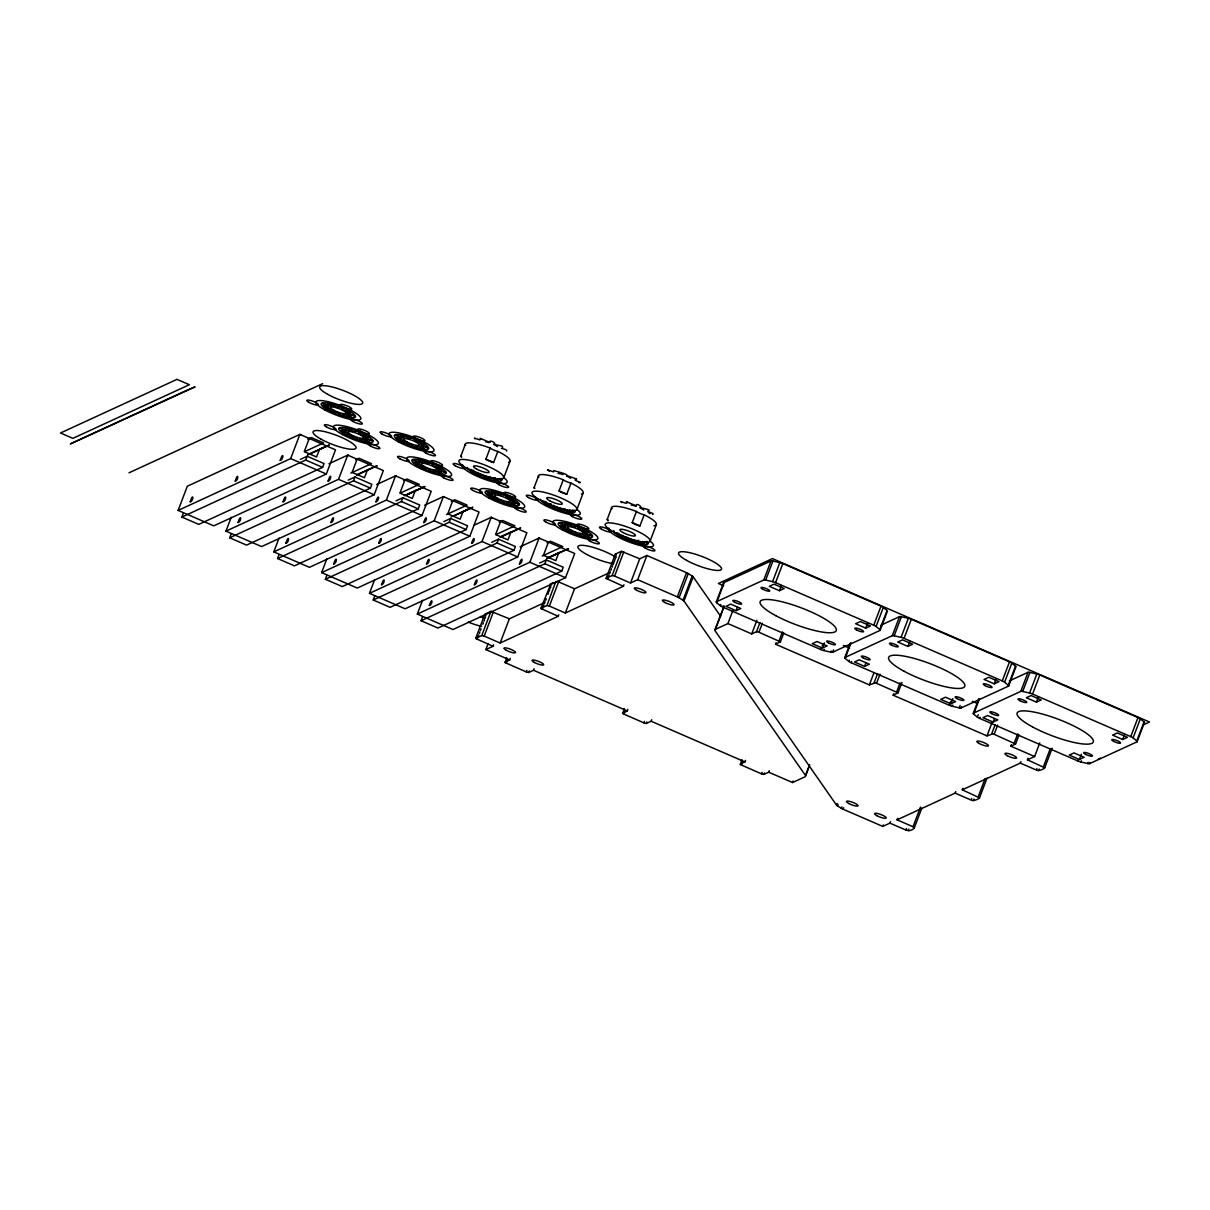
<?xml version="1.0" encoding="UTF-8"?>
<svg xmlns="http://www.w3.org/2000/svg" width="1210" height="1210" viewBox="0 0 1210 1210"><rect width="100%" height="100%" fill="white"/><g stroke="black" fill="none" stroke-linecap="round" stroke-linejoin="round"><path stroke-width="1.5" d="M714.974 629.639L724.064 606.134M490.005 442.225C488.507 439.018 497.461 443.405 493.937 444.07C495.858 445.613 504.056 445.159 502.619 447.503M623.967 584.763L623.392 586.275L606.059 578.395L615.33 554.089L621.411 551.306L639.742 558.778L646.881 555.496L686.524 572.678A4.174 0.907 20.8 0 1 688.263 573.57L692.211 576.02A4.174 0.907 20.8 0 1 693.164 576.807L720.691 616.344M987.012 778.151L979.54 797.813L962.283 789.828L962.857 788.315M893.751 693.708L893.177 695.221L986.982 735.877L993.077 733.82L1015.583 743.999L1019.032 734.924M1028.046 758.307L1027.472 759.819L1044.729 767.79L1052.201 748.128M178.127 510.408L187.323 486.208L299.883 434.39L335.533 449.833L326.337 474.033L213.777 525.851L178.127 510.408L290.687 458.59L299.883 434.39L300.821 434.798M300.367 459.377L307.143 456.246L324.038 463.566L322.586 467.378L198.758 524.384L181.878 517.063L183.33 513.252M328.969 463.763L347.724 455.126L383.358 470.569L374.177 494.769L261.602 546.587L225.968 531.145L231.216 517.305M348.193 480.113L354.984 476.982L371.863 484.302L370.426 488.114L246.598 545.12L229.718 537.8L231.171 533.988M309.261 438.459L304.255 451.632L316.612 456.987L319.576 449.197L326.927 446.112M181.878 517.063L305.707 460.057L307.143 456.246M376.613 484.575L395.564 475.863L431.199 491.305L422.003 515.505L309.442 567.324L273.808 551.881L279.056 538.042M396.033 500.849L402.824 497.718L419.704 505.039L418.252 508.85L294.438 565.856L277.559 558.536L278.996 554.724M225.968 531.145L338.528 479.326L347.724 455.126M357.101 459.18L352.095 472.369L364.452 477.723L367.416 469.934L377.187 465.759L356.723 475.167M229.718 537.8L353.532 480.793L354.984 476.982M424.634 505.22L443.389 496.584L479.039 512.042L469.843 536.242L357.283 588.06L321.633 572.617L326.897 558.778M443.873 521.586L450.664 518.455L467.544 525.775L466.092 529.587L342.279 586.578L325.384 579.272L326.836 575.461M273.808 551.881L386.368 500.063L395.564 475.863M404.942 479.916L399.935 493.105L412.292 498.459L415.242 490.67L425.028 486.496L406.273 495.117M277.559 558.536L401.372 501.53L402.824 497.718M473.987 525.261L491.23 517.32L526.879 532.778L517.683 556.978L405.123 608.796L369.474 593.339L374.722 579.514M491.714 542.307L498.49 539.191L515.384 546.512L513.932 550.323L390.104 607.314L373.224 600.009L374.676 596.197M321.633 572.617L434.208 520.799L443.389 496.584L444.327 496.992M461.57 457.35A24.018 5.203 20.8 0 1 460.889 456.004L465.124 444.856A24.018 5.203 20.8 0 1 490.126 448.048A6.262 1.361 20.8 0 0 497.839 451.39A24.018 5.203 20.8 0 1 508.745 462.175M452.782 500.653L447.776 513.827L460.118 519.181L463.082 511.406L470.433 508.306M325.384 579.272L449.212 522.266L450.664 518.455M520.118 546.784L539.07 538.057L574.72 553.514L565.524 577.714L452.948 629.533L417.314 614.075L422.562 600.251M539.554 563.043L546.33 559.928L563.21 567.248L561.773 571.059L437.944 628.05L421.065 620.73L422.517 616.918M497.839 451.39L493.604 462.538A6.262 1.361 20.8 0 1 485.891 459.195L490.126 448.048M503.708 477.889A24.018 5.203 20.8 0 0 472.233 460.904A24.018 5.203 20.8 0 0 468.013 468.92A24.018 5.203 20.8 0 0 503.708 477.889L510 461.312M369.474 593.339L482.034 541.52L491.23 517.32M500.607 521.389L495.601 534.563L507.958 539.917L510.923 532.143L520.693 527.953L501.212 536.892M373.224 600.009L497.053 543.003L498.49 539.191M493.574 644.794L492.999 646.306L475.666 638.472L484.862 614.181L486.087 615.119M534.23 488.265A24.018 5.203 20.8 0 1 534.049 487.721L538.284 476.574A24.018 5.203 20.8 0 1 563.285 479.765A6.262 1.361 20.8 0 0 570.999 483.108A24.018 5.203 20.8 0 1 581.375 494.013M477.058 639.394L478.782 634.857M479.357 633.344L479.931 631.832M480.506 630.319L481.081 628.807M482.805 624.269L483.38 622.757M483.955 621.244L484.529 619.732M485.104 618.219L485.679 616.707M475.742 638.32L481.761 635.553L490.958 611.352L509.349 618.809L544.409 602.671M558.778 614.786L558.203 616.298L500.154 643.009L484.197 636.097L493.393 611.897M510.257 658.406L509.682 659.919L485.845 649.588L488.144 643.538M417.314 614.075L529.874 562.257L539.07 538.057M500.154 643.009L509.349 618.809M570.999 483.108L566.764 494.255A6.262 1.361 20.8 0 1 559.05 490.912L563.285 479.765M548.448 542.125L543.441 555.299L555.798 560.654L558.763 552.864L568.534 548.69L547.343 558.415M534.079 668.737L533.504 670.249L528.725 672.457L526.456 671.973L505.145 662.626L506.612 657.59M506.204 663.201L507.353 660.176M421.065 620.73L544.878 563.739L546.33 559.928M576.867 509.607A24.018 5.203 20.8 0 0 545.392 492.606A24.018 5.203 20.8 0 0 541.173 500.637A24.018 5.203 20.8 0 0 576.867 509.607L583.159 493.014M558.203 616.298L540.87 608.464L550.883 583.764M542.246 609.386L543.971 604.849M544.545 603.336L545.12 601.824M545.695 600.311L546.27 598.799M547.994 594.246L548.569 592.734M549.143 591.221L549.718 589.709M550.293 588.196L550.868 586.684M540.946 608.312L546.965 605.529L555.783 581.511M623.392 586.275L565.342 613.001L549.4 606.089L558.596 581.889L557.099 581.39M526.274 671.898L526.849 670.385M528.725 672.457L529.299 670.945M565.342 613.001L574.538 588.801L609.613 572.648M608.025 520.935A24.018 5.203 20.8 0 1 607.208 519.423L611.443 508.276A24.018 5.203 20.8 0 1 636.445 511.482A6.262 1.361 20.8 0 0 644.159 514.825A24.018 5.203 20.8 0 1 653.914 525.821M607.45 579.363L609.174 574.826M609.749 573.313L610.324 571.801M610.899 570.288L611.473 568.776M612.048 567.263L612.623 565.751M613.198 564.238L616.072 556.676M606.134 578.289L612.154 575.521L621.35 551.321M644.159 514.825L639.924 525.972A6.262 1.361 20.8 0 1 632.21 522.629L636.445 511.482M646.881 555.496L637.7 579.696L630.546 582.993L614.604 576.081L623.8 551.881M630.546 582.993L639.742 558.778M650.027 541.309A24.018 5.203 20.8 0 0 618.552 524.323A24.018 5.203 20.8 0 0 614.332 532.339A24.018 5.203 20.8 0 0 650.027 541.309L656.319 524.732M651.706 719.723L651.131 721.236L646.337 723.429L644.068 722.945L622.772 713.613L624.239 708.576M623.831 714.172L624.98 711.147M622.515 713.114L627.294 710.905L627.869 709.393M809.52 764.917L805.497 775.504L683.968 601.007A4.174 0.907 20.8 0 0 683.015 600.22L679.067 597.77A4.174 0.907 20.8 0 0 677.328 596.878L686.524 572.678M679.067 597.77L688.263 573.57M683.015 600.22L692.211 576.02M683.968 601.007L693.164 576.807M643.902 722.884L644.476 721.372M646.337 723.429L646.911 721.916M716.32 601.839L723.565 582.781L771.027 560.926A4.174 0.907 20.8 0 1 772.918 561.032L779.83 562.605A4.174 0.907 20.8 0 1 782.809 563.603L881.001 606.165A4.174 0.907 20.8 0 1 883.315 607.465L887.036 610.49A4.174 0.907 20.8 0 1 887.338 611.337L880.093 630.395L832.631 652.25A4.174 0.907 20.8 0 1 830.741 652.145L823.844 650.572A4.174 0.907 20.8 0 1 820.849 649.573L722.657 607.012A4.174 0.907 20.8 0 1 720.343 605.711L716.622 602.671A4.174 0.907 20.8 0 1 716.32 601.839L763.797 579.983A4.174 0.907 20.8 0 1 765.688 580.089L772.585 581.662A4.174 0.907 20.8 0 1 775.565 582.66L873.756 625.222A4.174 0.907 20.8 0 1 876.085 626.523L879.791 629.548A4.174 0.907 20.8 0 1 880.093 630.395M716.622 602.671L723.867 583.628A4.174 0.907 20.8 0 1 723.565 582.781M720.343 605.711L720.797 604.516M722.657 607.012L723.111 605.817M724.17 606.422L714.974 630.622L836.503 805.104A4.174 0.907 20.8 0 0 837.471 805.89L841.404 808.356A4.174 0.907 20.8 0 0 843.143 809.233L882.786 826.415L889.925 823.133L890.5 821.62M715.14 629.457L727.906 623.573L733.078 609.961M736.103 610.672L740.822 608.494L730.689 604.108L725.97 606.286L736.103 610.672L737.419 607.208M763.797 579.983L771.027 560.926M765.688 580.089L772.918 561.032M727.906 623.573L751.728 633.904L756.9 620.291M772.585 581.662L779.83 562.605M751.728 633.904L756.507 631.696L759.956 622.621M775.565 582.66L782.809 563.603M893.177 695.221L898.017 692.801L875.45 682.833L869.355 684.89L775.549 644.234L780.389 641.814L758.957 632.255L762.406 623.18M779.437 590.722L784.156 588.544L774.037 584.158L769.303 586.336L779.437 590.722L781.403 585.519M775.549 644.234L776.124 642.722M779.028 640.952L782.477 631.877M780.344 642.026L783.793 632.951M769.318 770.694L768.743 772.207L763.964 774.415L761.695 773.931L740.399 764.584L741.866 759.547M741.458 765.159L742.607 762.134M740.142 764.085L744.921 761.892L745.496 760.379M761.529 773.856L762.103 772.343M763.964 774.415L764.538 772.903M820.849 649.573L821.303 648.379M822.21 646.004L822.664 644.809M822.392 648.076L827.111 645.898L816.992 641.512L812.258 643.69L822.392 648.076L824.358 642.873M823.844 650.572L824.282 649.377M830.741 652.145L831.194 650.95M832.631 652.25L833.539 649.861M768.743 772.207L792.565 782.537L793.14 781.025M880.88 625.207L899.529 616.631A4.174 0.907 20.8 0 1 901.42 616.737L908.332 618.295A4.174 0.907 20.8 0 1 911.311 619.293L1009.503 661.855A4.174 0.907 20.8 0 1 1011.817 663.156L1015.538 666.196A4.174 0.907 20.8 0 1 1015.84 667.043L1008.596 686.1L961.133 707.941A4.174 0.907 20.8 0 1 959.243 707.835L952.346 706.277A4.174 0.907 20.8 0 1 949.351 705.279L851.159 662.717A4.174 0.907 20.8 0 1 848.845 661.416L845.125 658.376A4.174 0.907 20.8 0 1 844.822 657.529L850.252 643.236M845.125 658.376L851.008 642.888M848.845 661.416L849.299 660.221M809.626 765.189L805.331 776.669L792.565 782.537M851.159 662.717L851.613 661.522M865.725 628.126L870.459 625.948L860.325 621.562L855.591 623.74L865.725 628.126L867.706 622.923M873.756 625.222L881.001 606.165M876.085 626.523L883.315 607.465M864.606 666.377L869.324 664.199L859.191 659.798L854.472 661.976L864.606 666.377L865.921 662.914M879.791 629.548L887.036 610.49M869.355 684.89L873.953 672.79M874.134 682.682L877.583 673.607M844.822 657.529L892.299 635.689L899.529 616.631M892.299 635.689A4.174 0.907 20.8 0 1 894.19 635.794L901.42 616.737M876.569 683.242L880.018 674.167M836.503 805.104L837.078 803.591M894.19 635.794L901.087 637.352L908.332 618.295M837.471 805.89L838.046 804.378M1008.596 686.1A4.174 0.907 20.8 0 0 1008.293 685.253L1004.587 682.213A4.174 0.907 20.8 0 0 1002.258 680.912L904.067 638.351L911.311 619.293M841.404 808.356L841.978 806.843M843.143 809.233L843.718 807.72M907.939 646.427L912.658 644.249L902.539 639.848L897.805 642.026L907.939 646.427L909.905 641.224M896.655 691.938L900.089 682.864M897.956 693.012L901.979 682.425M882.786 826.415L883.36 824.902M908.891 829.077C905.261 833.357 918.314 827.927 913.021 826.748L897.079 819.835L897.654 818.323M949.351 705.279L949.805 704.084M950.258 702.889L950.712 701.694M950.894 703.781L955.613 701.603L945.494 697.202L940.76 699.38L950.894 703.781L952.86 698.578M952.346 706.277L952.799 705.082M908.181 830.635L905.882 830.045L906.456 828.532M913.021 826.748L920.492 807.085M959.243 707.835L960.135 705.46M914.337 827.822L921.808 808.159M961.133 707.941L961.587 706.761M1009.382 680.912L1028.031 672.321A4.174 0.907 20.8 0 1 1029.937 672.427L1036.834 674A4.174 0.907 20.8 0 1 1039.813 674.998L1138.005 717.56A4.174 0.907 20.8 0 1 1140.319 718.861L1144.04 721.901A4.174 0.907 20.8 0 1 1144.342 722.733L1137.097 741.79L1089.635 763.646A4.174 0.907 20.8 0 1 1087.745 763.54L1080.848 761.967A4.174 0.907 20.8 0 1 1077.853 760.969L979.661 718.407A4.174 0.907 20.8 0 1 977.347 717.106L973.626 714.082A4.174 0.907 20.8 0 1 973.324 713.235L978.754 698.941M973.626 714.082L979.51 698.593M977.347 717.106L978.255 714.732M979.661 718.407L980.115 717.212M994.227 683.832L998.961 681.654L988.827 677.252L984.093 679.43L994.227 683.832L996.208 678.629M897.079 819.835L955.129 793.125L955.703 791.612M1002.258 680.912L1009.503 661.855M1004.587 682.213L1011.817 663.156M986.982 735.877L992.139 722.249M993.107 722.067L997.827 719.889L987.693 715.503L982.974 717.681L993.107 722.067L994.423 718.604M1008.293 685.253L1015.538 666.196M991.761 733.668L995.21 724.593M994.197 734.228L997.645 725.153M979.54 797.813C979.298 798.993 969.83 802.971 971.645 798.509M973.521 800.581L974.095 799.069M978.224 796.74L985.122 778.59M973.324 713.235L1020.801 691.379L1028.031 672.321M1020.801 691.379A4.174 0.907 20.8 0 1 1022.692 691.485L1029.937 672.427M1022.692 691.485L1029.589 693.058L1036.834 674M1039.798 742.91L1034.626 756.522L1010.804 746.192L1011.378 744.679M1137.097 741.79A4.174 0.907 20.8 0 0 1136.795 740.959L1133.089 737.918A4.174 0.907 20.8 0 0 1130.76 736.618L1032.569 694.056L1039.813 674.998M1014.267 742.925L1017.716 733.85M1036.441 702.118L1041.16 699.94L1031.041 695.553L1026.307 697.731L1036.441 702.118L1038.407 696.93M962.283 789.828L1020.332 763.102L1020.907 761.589M1044.729 767.79C1044.502 768.97 1035.034 772.948 1036.849 768.501M1038.709 770.573L1039.284 769.061M1043.428 766.732L1050.31 748.567M1077.853 760.969L1078.307 759.774M1079.396 759.472L1084.13 757.294L1073.996 752.907L1069.262 755.085L1079.396 759.472L1081.362 754.284M1080.848 761.967L1081.301 760.772M1087.745 763.54L1088.198 762.345M1089.635 763.646L1090.089 762.451M1122.729 739.522L1127.463 737.344L1117.329 732.957L1112.595 735.135L1122.729 739.522L1124.71 734.334M1130.76 736.618L1138.005 717.56M1133.089 737.918L1140.319 718.861M1136.795 740.959L1144.04 721.901M550.127 584.112L551.276 585.111M615.33 554.089L616.48 555.087M129.001 472.808L322.616 383.691M307.809 439.124L311.242 437.551L323.584 442.905L304.738 451.572M307.627 454.688L329.347 445.023L308.172 454.748M355.649 459.861L359.067 458.272L371.425 463.642L350.87 473.095M356.421 474.955L368.369 469.465M403.49 480.597L406.908 479.009L419.265 484.363L400.419 493.045M404.261 495.692L416.195 490.201M405.547 495.435L422.592 487.57M451.315 501.333L454.748 499.745L467.105 505.099L446.535 514.568M451.148 516.897L472.853 507.232L453.387 516.156M499.155 522.055L502.589 520.481L514.931 525.836L496.085 534.517M499.942 537.164L511.875 531.674M500.683 536.847L510.923 532.143M546.996 542.791L550.414 541.218L562.771 546.572L542.216 556.04M547.767 557.901L559.716 552.395M546.814 558.37L558.763 552.864M485.694 613.773L490.958 611.352M551.261 583.583L553.514 582.539M485.845 649.588L492.999 646.306M504.888 662.127L509.682 659.919M1010.804 746.192L1015.583 743.999M1027.472 759.819L1034.626 756.522M1142.739 725.153L1149.5 722.037L772.434 558.596L718.407 583.477L723.595 585.731M551.684 505.266L548.78 505.311L552.531 507.277L557.205 507.55L561.364 510.771L563.769 511.059L561.909 509.228L562.756 509.198L571.786 512.647L567.324 510.091M612.154 575.521L614.604 576.081M546.965 605.529L549.4 606.089M481.761 635.553L484.197 636.097M756.507 631.696L758.957 632.255M347.497 455.232L348.661 455.535M395.337 475.969L396.502 476.256M491.003 517.441L492.167 517.729M538.843 538.178L540.008 538.465M566.945 475.137C566.446 473.76 556.993 471.537 553.666 470.63M506.445 451.043C508.502 450.196 502.664 448.502 501.469 448.381M652.78 514.462C654.943 513.63 648.908 511.921 647.804 511.8M616.419 532.778L615.406 533.05L621.516 535.243M489.596 442.3L480.098 438.307L480.914 439.185M635.915 505.719L626.417 501.727L627.491 502.755M579.106 482.669L580.407 482.533L575.173 480.249M575.249 479.13L576.625 479.009L566.824 475.59M548.841 503.647L542.201 501.242L543.834 501.182M648.121 510.771C652.447 510.166 642.661 508.109 641.028 507.913C641.89 507.156 637.504 502.815 636.112 505.16M476.165 472.082L469.041 469.45L471.31 469.646M622 535.364L623.831 536.106M617.312 532.975L618.96 533.549M495.283 477.859L493.514 477.829L498.626 480.945L489.793 477.527L488.749 477.527L490.534 479.402L487.887 478.948L482.624 475.318L478.071 475.137L475.651 473.685L478.525 473.549L477.103 472.475M473.776 470.508L472.641 470.13M546.375 502.044L544.787 501.469M645.187 541.414L647.698 543.108L642.162 541.475M843.37 645.444L849.556 648.121M972.296 701.316L977.408 703.539M637.7 579.696L677.328 596.878M1020.332 763.102L1036.274 770.014M305.707 460.057L322.586 467.378M353.532 480.793L370.426 488.114M401.372 501.53L418.252 508.85M449.212 522.266L466.092 529.587M497.053 543.003L513.932 550.323M544.878 563.739L561.773 571.059M290.687 458.59L326.337 474.033M338.528 479.326L374.177 494.769M386.368 500.063L422.003 515.505M434.208 520.799L469.843 536.242M482.034 541.52L517.683 556.978M529.874 562.257L565.524 577.714M558.596 581.889L574.538 588.801M955.129 793.125L971.07 800.037M889.925 823.133L905.882 830.045M533.504 670.249L627.294 710.905M651.131 721.236L744.921 761.892M569.562 510L574.523 511.391L572.693 509.97M650.042 513.66L649.105 513.221M549.809 503.98L551.185 504.691M549.416 471.28L547.54 469.828L553.56 471.9M496.932 478.525L501.363 479.689L500.108 478.54M621.97 502.695L620.7 501.545L626.236 503.36M479.916 439.941L474.441 438.065L474.925 438.852M639.909 541.399C646.715 543.471 644.431 546.028 639.455 542.428C630.637 537.905 640.589 544.576 634.524 542.473C633.647 538.889 616.601 538.087 624.602 536.605M503.284 477.33A24.018 5.203 20.8 0 1 489.097 480.778A24.018 5.203 20.8 0 1 462.598 464.716M501.197 478.495A18.377 3.978 20.8 0 1 487.025 478.797A18.377 3.978 20.8 0 1 467.438 467.499M490.806 477.163A8.349 1.815 20.8 0 1 480.43 473.851M478.676 472.838A8.349 1.815 20.8 0 1 478.192 472.505M638.668 540.326A8.349 1.815 20.8 0 1 633.314 539.857A8.349 1.815 20.8 0 1 625.54 536.605M646.927 541.293A18.377 3.978 20.8 0 1 633.405 542.246A18.377 3.978 20.8 0 1 613.848 530.555M649.619 540.764A24.018 5.203 20.8 0 1 635.416 544.197A24.018 5.203 20.8 0 1 608.917 528.135M565.1 508.805A8.349 1.815 20.8 0 1 552.97 505.236M551.352 504.222A8.349 1.815 20.8 0 1 550.928 503.905M574.357 510.212A18.377 3.978 20.8 0 1 560.185 510.514A18.377 3.978 20.8 0 1 540.598 499.216M576.444 509.047A24.018 5.203 20.8 0 1 563.285 512.798A24.018 5.203 20.8 0 1 535.44 496.811M1100.253 757.974A22.975 4.976 20.8 0 1 1098.317 759.093M901.087 637.352A4.174 0.907 20.8 0 1 904.067 638.351M1029.589 693.058A4.174 0.907 20.8 0 1 1032.569 694.056M631.197 505.084A8.349 1.815 20.8 0 1 636.158 506.294M639.742 507.716A8.349 1.815 20.8 0 1 643.735 510.03M611.443 508.276A6.262 1.361 20.8 0 1 612.139 508.654M632.21 522.629A24.018 5.203 20.8 0 1 639.924 525.972M607.208 519.423A6.262 1.361 20.8 0 1 608.116 519.937M558.037 473.382A8.349 1.815 20.8 0 1 562.998 474.577M566.582 475.999A8.349 1.815 20.8 0 1 570.56 478.313M538.284 476.574A6.262 1.361 20.8 0 1 538.979 476.952M559.05 490.912A24.018 5.203 20.8 0 1 566.764 494.255M534.049 487.721A6.262 1.361 20.8 0 1 534.956 488.22M485.452 441.741A8.349 1.815 20.8 0 1 489.067 442.618M494.088 444.599A8.349 1.815 20.8 0 1 497.401 446.596M465.124 444.856A6.262 1.361 20.8 0 1 465.805 445.235M485.891 459.195A24.018 5.203 20.8 0 1 493.604 462.538M460.889 456.004A6.262 1.361 20.8 0 1 461.57 456.382M481.61 626.356A22.975 4.976 20.8 0 1 468.209 622.106M480.461 616.465A22.975 4.976 20.8 0 1 484.408 618.461M613.379 563.754A22.975 4.976 20.8 0 1 583.008 552.259A22.975 4.976 20.8 0 1 585.353 545.634A22.975 4.976 20.8 0 1 615.739 557.129M355.09 416.119L347.194 414.289L351.792 417.632L343.474 414.092L342.43 414.092L344.275 415.922L341.22 415.393L337.484 412.323L330.027 410.886L329.362 410.039L332.205 410.13L330.769 409.041L323.478 406.817L322.767 405.97L329.014 407.165L322.162 403.49L331.283 406.212L327.91 403.747L329.135 403.565L336.198 407.316L337.847 407.528L337.56 406.303L340.297 406.938L342.627 408.269L341.296 408.874L342.324 409.676L351.293 412.595L346.726 412.096L347.452 412.897L355.09 416.119M372.65 440.727L364.77 438.897L369.352 442.24L361.049 438.701L359.99 438.701L361.851 440.531L358.795 440.001L355.059 436.931L347.603 435.494L346.937 434.647L349.781 434.738L348.344 433.649L341.054 431.425L340.343 430.563L346.589 431.773L339.738 428.098L348.843 430.805L345.485 428.355L346.71 428.174L353.759 431.925L355.422 432.136L355.135 430.911L357.873 431.546L360.202 432.877L358.871 433.483L359.899 434.284L368.868 437.203L364.301 436.704L365.027 437.506L372.65 440.727M428.249 447.821L420.354 446.006L424.952 449.349L416.633 445.809L415.59 445.809L417.45 447.639L414.38 447.11L411.324 444.327L404.911 443.42L402.461 441.892L405.365 441.832L404.533 441.075L396.638 438.534L395.927 437.672L402.174 438.882L395.367 435.131L404.442 437.914L401.07 435.464L402.87 435.418L410.235 439.26L410.583 438.035L413.457 438.655L415.862 440.092L414.939 441.09L423.213 443.314L424.392 444.448L419.87 443.919L428.249 447.897M445.809 472.429L437.929 470.614L442.527 473.942L434.208 470.418L433.165 470.418L435.01 472.233L431.955 471.719L428.219 468.633L420.762 467.196L420.097 466.364L422.94 466.44L421.503 465.366L414.213 463.143L413.502 462.28L419.749 463.49L412.943 459.739L422.003 462.522L418.645 460.072L420.445 460.027L427.795 463.853L428.158 462.643L431.032 463.248L433.361 464.595L432.03 465.185L433.059 466.001L442.028 468.92L437.46 468.406L438.186 469.208L445.809 472.429M518.984 504.147L511.089 502.316L515.687 505.659L507.368 502.135L506.324 502.135L508.185 503.95L505.114 503.42L501.379 500.35L493.922 498.913L493.257 498.066L496.1 498.157L494.678 497.083L487.373 494.845L486.662 493.998L492.909 495.192L486.102 491.442L495.177 494.24L491.805 491.789L493.604 491.744L500.955 495.571L501.318 494.361L504.192 494.966L506.597 496.402L505.674 497.401L513.947 499.639L515.127 500.774L510.605 500.229L518.984 504.222M592.144 535.848L584.248 534.034L589.376 537.104L588.635 537.361L580.739 533.882L579.484 533.837L581.269 535.712L578.289 535.138L574.553 532.052L567.082 530.63L566.416 529.783L569.26 529.874L567.838 528.785L560.533 526.562L559.822 525.7L566.068 526.91L559.232 523.234L568.337 525.942L564.964 523.491L566.189 523.31L573.253 527.061L574.901 527.273L574.614 526.048L577.351 526.683L579.681 528.014L578.35 528.604L579.393 529.42L588.347 532.339L583.795 531.84L584.506 532.627L592.144 535.848M190.197 501.802C193.887 501.061 193.539 491.26 190.197 501.802M235.224 481.081C238.854 480.536 238.43 470.781 235.224 481.081M238.022 522.538C241.728 521.843 241.35 512.042 238.022 522.538M280.236 460.344C283.926 459.664 283.548 449.923 280.236 460.344M283.049 501.817C286.77 501.046 286.346 491.366 283.049 501.817M285.863 543.275C289.553 542.594 289.145 532.869 285.863 543.275M328.076 481.081C331.721 480.461 331.434 470.539 328.076 481.081M330.89 522.538C334.535 521.979 334.172 512.133 330.89 522.538M333.703 564.011C337.424 563.21 337.03 553.514 333.703 564.011M375.917 501.817C379.577 501.167 379.229 491.396 375.917 501.817M378.73 543.275C382.375 542.655 382.088 532.748 378.73 543.275M381.543 584.748C385.234 584.037 384.856 574.251 381.543 584.748M423.757 522.554C427.433 521.903 427.054 512.087 423.757 522.554M426.57 564.011C430.246 563.346 429.807 553.711 426.57 564.011M429.368 605.484C433.014 604.939 432.59 595.184 429.368 605.484M471.582 543.29C475.243 542.685 474.895 532.823 471.582 543.29M474.396 584.748C478.086 584.067 477.693 574.327 474.396 584.748M519.423 564.026C523.083 563.376 522.75 553.59 519.423 564.026M177.008 379.365L60.5 432.998L72.857 438.353L189.365 384.719L177.008 379.365M186.295 390.543L70.346 443.919L195.112 386.837L186.295 390.543M686.614 560.381A22.975 4.976 20.8 0 0 721.341 569.517A22.975 4.976 20.8 0 0 692.15 553.288A22.975 4.976 20.8 0 0 686.614 560.381M327.759 394.354A22.975 4.976 20.8 0 0 362.486 403.49A22.975 4.976 20.8 0 0 333.295 387.261A22.975 4.976 20.8 0 0 327.759 394.354M333.718 410.22A8.349 1.815 20.8 0 0 346.136 413.336A8.349 1.815 20.8 0 0 335.185 407.437A8.349 1.815 20.8 0 0 333.718 410.22M328.152 410.084A18.377 3.978 20.8 0 0 355.468 416.951A18.377 3.978 20.8 0 0 331.389 403.943A18.377 3.978 20.8 0 0 328.152 410.084M325.036 410.008A24.018 5.203 20.8 0 0 360.731 418.978A24.018 5.203 20.8 0 0 329.256 401.992A24.018 5.203 20.8 0 0 325.036 410.008M342.475 406.757A6.262 1.361 20.8 0 0 351.777 409.086A6.262 1.361 20.8 0 0 343.564 404.654A6.262 1.361 20.8 0 0 342.475 406.757M352.881 421.443A6.262 1.361 20.8 0 0 362.304 423.878A6.262 1.361 20.8 0 0 354.243 419.446A6.262 1.361 20.8 0 0 352.881 421.443M308.974 402.401A6.262 1.361 20.8 0 0 318.427 404.866A6.262 1.361 20.8 0 0 310.441 400.45A6.262 1.361 20.8 0 0 308.974 402.401M382.133 434.103A6.262 1.361 20.8 0 0 391.586 436.583A6.262 1.361 20.8 0 0 383.6 432.167A6.262 1.361 20.8 0 0 382.133 434.103M426.056 453.145A6.262 1.361 20.8 0 0 435.464 455.58A6.262 1.361 20.8 0 0 427.402 451.164A6.262 1.361 20.8 0 0 426.056 453.145M415.635 438.459A6.262 1.361 20.8 0 0 424.937 440.803A6.262 1.361 20.8 0 0 416.739 436.371A6.262 1.361 20.8 0 0 415.635 438.459M398.196 441.726A24.018 5.203 20.8 0 0 433.891 450.695A24.018 5.203 20.8 0 0 402.416 433.709A24.018 5.203 20.8 0 0 398.196 441.726M401.327 441.801A18.377 3.978 20.8 0 0 428.642 448.668A18.377 3.978 20.8 0 0 404.548 435.661A18.377 3.978 20.8 0 0 401.327 441.801M406.878 441.937A8.349 1.815 20.8 0 0 419.295 445.053A8.349 1.815 20.8 0 0 408.345 439.139A8.349 1.815 20.8 0 0 406.878 441.937M455.293 465.82A6.262 1.361 20.8 0 0 464.746 468.3A6.262 1.361 20.8 0 0 456.76 463.869A6.262 1.361 20.8 0 0 455.293 465.82M499.216 484.862A6.262 1.361 20.8 0 0 508.623 487.297A6.262 1.361 20.8 0 0 500.562 482.866A6.262 1.361 20.8 0 0 499.216 484.862M645.535 548.281A6.262 1.361 20.8 0 0 654.943 550.716A6.262 1.361 20.8 0 0 646.881 546.285A6.262 1.361 20.8 0 0 645.535 548.281M601.612 529.239A6.262 1.361 20.8 0 0 611.065 531.719A6.262 1.361 20.8 0 0 603.079 527.288A6.262 1.361 20.8 0 0 601.612 529.239M572.375 516.579A6.262 1.361 20.8 0 0 581.783 519.014A6.262 1.361 20.8 0 0 573.721 514.583A6.262 1.361 20.8 0 0 572.375 516.579M528.452 497.537A6.262 1.361 20.8 0 0 537.905 500.002A6.262 1.361 20.8 0 0 529.919 495.586A6.262 1.361 20.8 0 0 528.452 497.537M472.868 490.428A6.262 1.361 20.8 0 0 482.321 492.909A6.262 1.361 20.8 0 0 474.335 488.477A6.262 1.361 20.8 0 0 472.868 490.428M516.776 509.47A6.262 1.361 20.8 0 0 526.199 511.906A6.262 1.361 20.8 0 0 518.137 507.474A6.262 1.361 20.8 0 0 516.776 509.47M506.37 494.784A6.262 1.361 20.8 0 0 515.672 497.113A6.262 1.361 20.8 0 0 507.459 492.682A6.262 1.361 20.8 0 0 506.37 494.784M488.931 498.051A24.018 5.203 20.8 0 0 524.626 507.02A24.018 5.203 20.8 0 0 493.151 490.02A24.018 5.203 20.8 0 0 488.931 498.051M492.062 498.112A18.377 3.978 20.8 0 0 519.377 504.978A18.377 3.978 20.8 0 0 495.283 491.986A18.377 3.978 20.8 0 0 492.062 498.112M497.613 498.248A8.349 1.815 20.8 0 0 510.03 501.363A8.349 1.815 20.8 0 0 499.08 495.465A8.349 1.815 20.8 0 0 497.613 498.248M546.028 522.145A6.262 1.361 20.8 0 0 555.481 524.611A6.262 1.361 20.8 0 0 547.495 520.194A6.262 1.361 20.8 0 0 546.028 522.145M589.951 541.188A6.262 1.361 20.8 0 0 599.358 543.608A6.262 1.361 20.8 0 0 591.297 539.191A6.262 1.361 20.8 0 0 589.951 541.188M579.529 526.486A6.262 1.361 20.8 0 0 588.831 528.83A6.262 1.361 20.8 0 0 580.634 524.399A6.262 1.361 20.8 0 0 579.529 526.486M562.09 529.753A24.018 5.203 20.8 0 0 597.785 538.722A24.018 5.203 20.8 0 0 566.31 521.737A24.018 5.203 20.8 0 0 562.09 529.753M565.221 529.829A18.377 3.978 20.8 0 0 592.537 536.695A18.377 3.978 20.8 0 0 568.443 523.688A18.377 3.978 20.8 0 0 565.221 529.829M570.772 529.965A8.349 1.815 20.8 0 0 583.19 533.081A8.349 1.815 20.8 0 0 572.239 527.167A8.349 1.815 20.8 0 0 570.772 529.965M424.453 466.546A8.349 1.815 20.8 0 0 436.87 469.661A8.349 1.815 20.8 0 0 425.92 463.748A8.349 1.815 20.8 0 0 424.453 466.546M418.887 466.41A18.377 3.978 20.8 0 0 446.203 473.276A18.377 3.978 20.8 0 0 422.124 460.269A18.377 3.978 20.8 0 0 418.887 466.41M415.771 466.334A24.018 5.203 20.8 0 0 451.466 475.303A24.018 5.203 20.8 0 0 419.991 458.318A24.018 5.203 20.8 0 0 415.771 466.334M433.195 463.067A6.262 1.361 20.8 0 0 442.512 465.411A6.262 1.361 20.8 0 0 434.299 460.98A6.262 1.361 20.8 0 0 433.195 463.067M443.616 477.753A6.262 1.361 20.8 0 0 453.039 480.189A6.262 1.361 20.8 0 0 444.977 475.757A6.262 1.361 20.8 0 0 443.616 477.753M399.708 458.711A6.262 1.361 20.8 0 0 409.161 461.192A6.262 1.361 20.8 0 0 401.175 456.76A6.262 1.361 20.8 0 0 399.708 458.711M351.278 434.829A8.349 1.815 20.8 0 0 363.696 437.944A8.349 1.815 20.8 0 0 352.76 432.03A8.349 1.815 20.8 0 0 351.278 434.829M345.727 434.692A18.377 3.978 20.8 0 0 373.043 441.559A18.377 3.978 20.8 0 0 348.964 428.552A18.377 3.978 20.8 0 0 345.727 434.692M342.611 434.617A24.018 5.203 20.8 0 0 378.306 443.586A24.018 5.203 20.8 0 0 346.831 426.601A24.018 5.203 20.8 0 0 342.611 434.617M360.035 431.35A6.262 1.361 20.8 0 0 369.352 433.694A6.262 1.361 20.8 0 0 361.14 429.263A6.262 1.361 20.8 0 0 360.035 431.35M370.457 446.051A6.262 1.361 20.8 0 0 379.864 448.471A6.262 1.361 20.8 0 0 371.803 444.055A6.262 1.361 20.8 0 0 370.457 446.051M326.534 427.009A6.262 1.361 20.8 0 0 336.002 429.474A6.262 1.361 20.8 0 0 328.016 425.058A6.262 1.361 20.8 0 0 326.534 427.009M775.64 615.587A40.717 8.818 20.8 0 0 836.171 630.788A40.717 8.818 20.8 0 0 782.809 601.975A40.717 8.818 20.8 0 0 775.64 615.587M734.636 602.202A4.704 1.013 20.8 0 0 741.624 603.956A4.704 1.013 20.8 0 0 735.468 600.629A4.704 1.013 20.8 0 0 734.636 602.202M828.442 642.858A4.704 1.013 20.8 0 0 835.414 644.612A4.704 1.013 20.8 0 0 829.258 641.285A4.704 1.013 20.8 0 0 828.442 642.858M856.574 629.911A4.704 1.013 20.8 0 0 863.562 631.665A4.704 1.013 20.8 0 0 857.406 628.338A4.704 1.013 20.8 0 0 856.574 629.911M762.784 589.255A4.704 1.013 20.8 0 0 769.757 591.009A4.704 1.013 20.8 0 0 763.601 587.682A4.704 1.013 20.8 0 0 762.784 589.255M904.142 671.278A40.717 8.818 20.8 0 0 964.688 686.493A40.717 8.818 20.8 0 0 911.311 657.68A40.717 8.818 20.8 0 0 904.142 671.278M956.944 698.563A4.704 1.013 20.8 0 0 963.916 700.318A4.704 1.013 20.8 0 0 957.76 696.99A4.704 1.013 20.8 0 0 956.944 698.563M863.138 657.907A4.704 1.013 20.8 0 0 870.126 659.662A4.704 1.013 20.8 0 0 863.97 656.334A4.704 1.013 20.8 0 0 863.138 657.907M891.286 644.945A4.704 1.013 20.8 0 0 898.259 646.7A4.704 1.013 20.8 0 0 892.103 643.372A4.704 1.013 20.8 0 0 891.286 644.945M985.076 685.601A4.704 1.013 20.8 0 0 992.064 687.356A4.704 1.013 20.8 0 0 985.908 684.028A4.704 1.013 20.8 0 0 985.076 685.601M1032.644 726.983A40.717 8.818 20.8 0 0 1093.19 742.184A40.717 8.818 20.8 0 0 1039.813 713.371A40.717 8.818 20.8 0 0 1032.644 726.983M1085.446 754.254A4.704 1.013 20.8 0 0 1092.418 756.008A4.704 1.013 20.8 0 0 1086.262 752.68A4.704 1.013 20.8 0 0 1085.446 754.254M991.64 713.597A4.704 1.013 20.8 0 0 998.628 715.352A4.704 1.013 20.8 0 0 992.472 712.024A4.704 1.013 20.8 0 0 991.64 713.597M1019.788 700.65A4.704 1.013 20.8 0 0 1026.761 702.405A4.704 1.013 20.8 0 0 1020.605 699.077A4.704 1.013 20.8 0 0 1019.788 700.65M1113.578 741.307A4.704 1.013 20.8 0 0 1120.566 743.061A4.704 1.013 20.8 0 0 1114.41 739.733A4.704 1.013 20.8 0 0 1113.578 741.307M321.119 439.23A22.975 4.976 20.8 0 0 355.846 448.35A22.975 4.976 20.8 0 0 326.639 432.136A22.975 4.976 20.8 0 0 321.119 439.23M623.014 532.551A8.349 1.815 20.8 0 0 635.432 535.667A8.349 1.815 20.8 0 0 624.481 529.753A8.349 1.815 20.8 0 0 623.014 532.551M549.839 500.834A8.349 1.815 20.8 0 0 562.257 503.95A8.349 1.815 20.8 0 0 551.321 498.051A8.349 1.815 20.8 0 0 549.839 500.834M476.68 469.132A8.349 1.815 20.8 0 0 489.097 472.248A8.349 1.815 20.8 0 0 478.147 466.334A8.349 1.815 20.8 0 0 476.68 469.132M534.366 662.46A6.262 1.361 20.8 0 0 543.683 664.804A6.262 1.361 20.8 0 0 535.47 660.373A6.262 1.361 20.8 0 0 534.366 662.46M506.234 650.269A6.262 1.361 20.8 0 0 515.551 652.614A6.262 1.361 20.8 0 0 507.338 648.182A6.262 1.361 20.8 0 0 506.234 650.269M636.626 590.238A6.262 1.361 20.8 0 0 645.943 592.582A6.262 1.361 20.8 0 0 637.731 588.151A6.262 1.361 20.8 0 0 636.626 590.238M664.774 602.444A6.262 1.361 20.8 0 0 674.076 604.773A6.262 1.361 20.8 0 0 665.878 600.341A6.262 1.361 20.8 0 0 664.774 602.444M979.162 743.485A6.262 1.361 20.8 0 0 988.479 745.829A6.262 1.361 20.8 0 0 980.266 741.397A6.262 1.361 20.8 0 0 979.162 743.485M1007.295 755.69A6.262 1.361 20.8 0 0 1016.612 758.02A6.262 1.361 20.8 0 0 1008.399 753.588A6.262 1.361 20.8 0 0 1007.295 755.69M876.902 815.706A6.262 1.361 20.8 0 0 886.219 818.051A6.262 1.361 20.8 0 0 878.006 813.619A6.262 1.361 20.8 0 0 876.902 815.706M848.77 803.516A6.262 1.361 20.8 0 0 858.072 805.86A6.262 1.361 20.8 0 0 849.859 801.428A6.262 1.361 20.8 0 0 848.77 803.516"/></g></svg>
